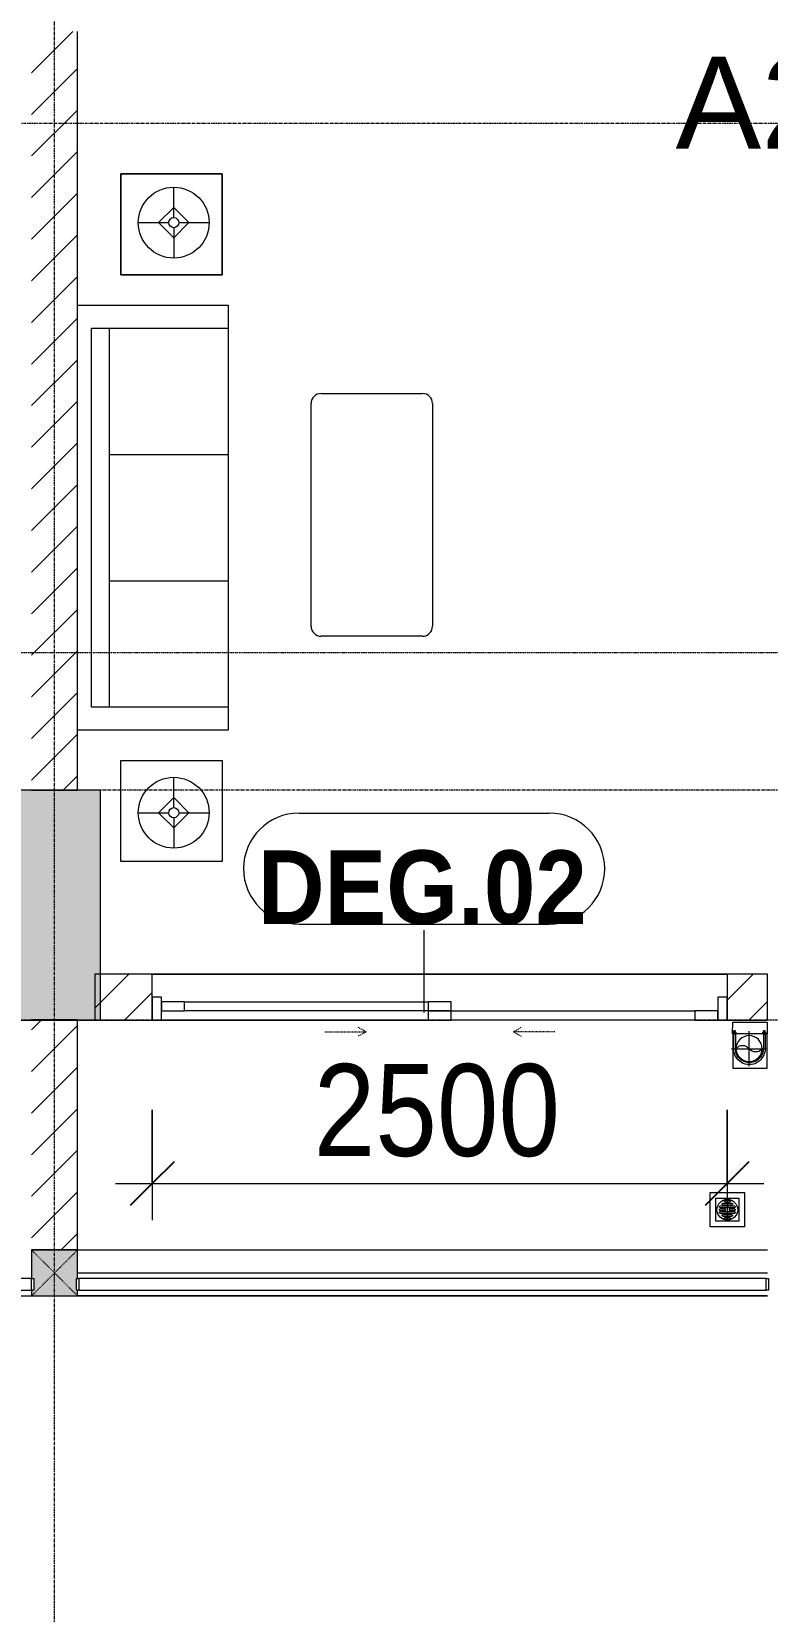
# Model space of a CAD drawing. Header units: millimetres. Extents: x 962 to 241049, y -15958 to 84407.
# Drawn here: x 154832 to 158032, y 21964 to 28837 of the extents above; entities that cross this region are included whole.
import ezdxf

# ---------------------------------------------------------------- set-up
doc = ezdxf.new("R2010")
doc.units = ezdxf.units.MM
for name, pattern in [('Dash', [6, 3, -3]), ('Dash Dot 3_16_', [7.9375, 4.7625, -1.5875, 0, -1.5875]), ('Grid Line', [22.225, 12.7, -3.175, 3.175, -3.175]), ('IMPORT-CENTER _3_', [10.16, 6.35, -1.27, 1.27, -1.27])]:
    doc.linetypes.add(name, pattern=pattern)
for name, color, linetype, lineweight in [('0-1', 7, 'Continuous', 5), ('A-ANNO-DIMS', 211, 'Continuous', 9), ('A-ANNO-DIMS-160', 211, 'Continuous', 9), ('A-AREA-IDEN', 2, 'Continuous', 9), ('A-DOOR', 31, 'Continuous', 9), ('A-DOOR-FRAM', 31, 'Continuous', 9), ('A-DOOR-HDLN', 31, 'Dash', 9), ('A-DOOR-IDEN', 31, 'Continuous', 9), ('A-FLOR-1', 250, 'Continuous', 9), ('A-FLOR-2', 9, 'Continuous', 9), ('A-FLOR-HRAL', 11, 'Continuous', 9), ('A-WALL', 113, 'Continuous', 9), ('A-WALL-3', 113, 'Continuous', 18), ('A-WALL-PATT-2', 111, 'Continuous', 9), ('G-ANNO-SYMB-1', 111, 'Dash Dot 3_16_', 18), ('G-IMPT', 8, 'Continuous', 9), ('G-IMPT-2', 8, 'IMPORT-CENTER _3_', 9), ('I-FURN', 30, 'Continuous', 9), ('I-FURN-1', 254, 'Continuous', 9), ('M-EQPM', 50, 'Continuous', 9), ('S-COLS', 52, 'Continuous', 9), ('S-COLS-1', 52, 'Continuous', 5), ('S-COLS-2', 7, 'Continuous', 18), ('S-COLS-6', 52, 'Continuous', 18), ('S-COLS-7', 52, 'Dash', 9), ('S-COLS-HDLN', 52, 'Dash', 9), ('S-GRID-1', 1, 'Grid Line', 9)]:
    doc.layers.add(name, color=color, linetype=linetype, lineweight=lineweight)
doc.styles.add('Arial_11', font='arial_0.ttf', dxfattribs={"height": 400})
doc.styles.add('Arial_B_5', font='arialbd_0.ttf', dxfattribs={"width": 0.9, "height": 320})
doc.styles.add('UTM Avo', font='UTM Avo.ttf', dxfattribs={"width": 0.9, "height": 400})
doc.dimstyles.new('1_Dim_chi_tiet_2_5', dxfattribs={"dimscale": 304.8, "dimtxt": 399.720379, "dimasz": 0.629921, "dimexe": 0.524934, "dimexo": 0.0625, "dimgap": 0.052493, "dimtad": 1, "dimdec": 0, "dimrnd": 5, "dimzin": 0, "dimdsep": 46, "dimtxsty": 'UTM Avo', "dimblk1": 'OBLIQUE', "dimblk2": 'OBLIQUE', "dimsah": 1, "dimcen": 0.09, "dimdle": 0.524934, "dimazin": 0, "dimtfac": 1, "dimtdec": 4, "dimtix": 1, "dimtmove": 0, "dimatfit": 3, "dimfxl": 1.049869, "dimfxlon": 1, "dimtvp": 1, "dimtolj": 1, "dimtzin": 0, "dimarcsym": 2})
pattern_1 = [(45, (63179.03, 0), (-90.50967, 90.50967), [])]

# ---------------------------------------------------------------- blocks, each defined once
blk = doc.blocks.new('NCV_TKTC_KET CAU_rvt-1-TKCS_MB TẦNG 1')
at = {"layer": 'S-COLS-1'}
blk.add_hatch(color=256, dxfattribs=at).paths.add_polyline_path([(91952.6, 24536.9), (91952.6, 25536.9), (91552.6, 25536.9), (91552.6, 24536.9)])
at = {"layer": 'A-FLOR-1'}
for p, q in [((86477.6, 23336.9), (91652.6, 23336.9)), ((91852.6, 23336.9), (94852.6, 23336.9))]:
    blk.add_line(p, q, dxfattribs=at)
at = {"layer": 'S-COLS-2'}
for p, q in [((91952.6, 25536.9), (91552.6, 25536.9)), ((91952.6, 24536.9), (91952.6, 25536.9)), ((91552.6, 24536.9), (91952.6, 24536.9))]:
    blk.add_line(p, q, dxfattribs=at)
blk = doc.blocks.new('LOBBY_SOFA_1 - LOBBY_SOFA_1-852725-TKCS_MB TẦNG 1')
at = {"layer": 'I-FURN'}
for p, q in [((-2128.3, 1548.5), (-1160.3, 1548.5)), ((-2172.3, 1064.5), (-2172.3, 1504.5)), ((-1116.3, 1504.5), (-1116.3, 1064.5)), ((-1160.3, 1020.5), (-2128.3, 1020.5)), ((-2688.2, 633.5), (-3128.2, 633.5)), ((-3128.2, 633.5), (-3128.2, 193.5)), ((-2688.2, 193.5), (-2688.2, 633.5)), ((-2556, 660), (-708, 660)), ((-2556, 4.9), (-2556, 660)), ((-2457, 66), (-2457, 660)), ((-1907, 143), (-1907, 660)), ((-1357, 143), (-1357, 660)), ((-807, 660), (-807, 66)), ((-708, 660), (-708, 4.9)), ((-575.9, 633.5), (-135.9, 633.5)), ((-575.9, 193.5), (-575.9, 633.5)), ((-135.9, 633.5), (-135.9, 193.5)), ((-2915.4, 445), (-2915.4, 577)), ((-348.6, 445), (-348.6, 577)), ((-2981.4, 423), (-2915.4, 489)), ((-2915.4, 489), (-2849.4, 423)), ((-348.6, 489), (-414.6, 423)), ((-282.6, 423), (-348.6, 489)), ((-2937.4, 423), (-3069.4, 423)), ((-2915.4, 357), (-2981.4, 423)), ((-2849.4, 423), (-2915.4, 357)), ((-2893.4, 423), (-2761.4, 423)), ((-370.6, 423), (-502.6, 423)), ((-414.6, 423), (-348.6, 357)), ((-348.6, 357), (-282.6, 423)), ((-326.6, 423), (-194.6, 423)), ((-2915.4, 269), (-2915.4, 401)), ((-348.6, 269), (-348.6, 401)), ((-3128.2, 193.5), (-2688.2, 193.5)), ((-807, 143), (-2457, 143)), ((-135.9, 193.5), (-575.9, 193.5)), ((-807, 66), (-2457, 66))]:
    blk.add_line(p, q, dxfattribs=at)
for centre, radius in [((-2915.4, 423), 154), ((-348.6, 423), 154), ((-2915.4, 423), 22), ((-348.6, 423), 22)]:
    blk.add_circle(centre, radius, dxfattribs=at)
for centre, start, end in [((-2128.3, 1504.5), 90, 180), ((-1160.3, 1504.5), 0, 90), ((-2128.3, 1064.5), 180, 270), ((-1160.3, 1064.5), 270, 0)]:
    blk.add_arc(centre, 44, start, end, dxfattribs=at)
at = {"layer": 'I-FURN-1'}
for p, q in [((-2128.3, 1548.5), (-1160.3, 1548.5)), ((-2172.3, 1064.5), (-2172.3, 1504.5)), ((-1116.3, 1504.5), (-1116.3, 1064.5)), ((-1160.3, 1020.5), (-2128.3, 1020.5)), ((-3128.2, 633.5), (-2688.2, 633.5)), ((-3128.2, 193.5), (-3128.2, 633.5)), ((-2688.2, 633.5), (-2688.2, 193.5)), ((-2556, 660), (-708, 660)), ((-2556, 4.9), (-2556, 660)), ((-708, 660), (-708, 4.9)), ((-575.9, 633.5), (-135.9, 633.5)), ((-575.9, 193.5), (-575.9, 633.5)), ((-135.9, 633.5), (-135.9, 193.5)), ((-2688.2, 193.5), (-3128.2, 193.5)), ((-135.9, 193.5), (-575.9, 193.5))]:
    blk.add_line(p, q, dxfattribs=at)
for centre, start, end in [((-2128.3, 1504.5), 90, 180), ((-1160.3, 1504.5), 0, 90), ((-2128.3, 1064.5), 180, 270), ((-1160.3, 1064.5), 270, 0)]:
    blk.add_arc(centre, 44, start, end, dxfattribs=at)
blk = doc.blocks.new('NCV_TKTC_TANG 1_rvt-1-TKCS_MB TẦNG 1')
at = {"layer": 'A-FLOR-2'}
for p, q in [((92177.6, 24736.9), (94677.6, 24736.9)), ((94677.6, 24736.9), (92177.6, 24736.9)), ((92217.6, 24536.9), (93377.6, 24536.9)), ((91852.6, 23536.9), (94852.6, 23536.9))]:
    blk.add_line(p, q, dxfattribs=at)
at = {"layer": 'I-FURN-1', "rotation": 269.9999999999993}
blk.add_blockref('LOBBY_SOFA_1 - LOBBY_SOFA_1-852725-TKCS_MB TẦNG 1', (91847.7, 25090.4), dxfattribs=at)
blk = doc.blocks.new('DEG_02-DEG_03 - DEG_02-2500x2400mm-CỬA ĐI 02 CÁNH TRƯỢT-625766-TKCS_MB TẦNG 1')
at = {"layer": 'A-DOOR'}
for p, q in [((-1110, 100), (-1210, 100)), ((-1210, 100), (-1210, 60)), ((-1110, 60), (-1110, 100)), ((-1110, 100), (-50, 100)), ((50, 100), (-50, 100)), ((-50, 100), (-50, 60)), ((50, 60), (50, 100)), ((-1210, 60), (-1110, 60)), ((-50, 60), (-1110, 60)), ((50, 60), (-50, 60)), ((-50, 60), (-50, 20)), ((-50, 60), (50, 60)), ((-50, 20), (50, 20)), ((50, 20), (50, 60)), ((50, 60), (1110, 60)), ((1110, 20), (50, 20)), ((1210, 60), (1110, 60)), ((1110, 60), (1110, 20)), ((1110, 20), (1210, 20)), ((1210, 20), (1210, 60))]:
    blk.add_line(p, q, dxfattribs=at)
at = {"layer": 'A-DOOR-FRAM'}
for p, q in [((-1210, 100), (-1250, 100)), ((-1250, 100), (-1250, 0)), ((-1210, 0), (-1210, 100)), ((1250, 100), (1210, 100)), ((1210, 100), (1210, 0)), ((1250, 0), (1250, 100)), ((-1250, 0), (-1210, 0)), ((1210, 0), (1250, 0))]:
    blk.add_line(p, q, dxfattribs=at)
at = {"layer": 'A-DOOR-HDLN'}
for p, q in [((-500.4, 151.1), (-320.4, 151.1)), ((-320.4, 151.1), (-355, 171.1)), ((-320.4, 151.1), (-355, 131.1)), ((320.4, 151.1), (355, 171.1)), ((320.4, 151.1), (355, 131.1)), ((500.4, 151.1), (320.4, 151.1))]:
    blk.add_line(p, q, dxfattribs=at)
blk = doc.blocks.new('Railing - 50 x 10mm-1251311-TKCS_MB TẦNG 1')
at = {"layer": 'A-FLOR-HRAL'}
for p, q in [((25, 5), (-25, 5)), ((-25, 5), (-25, -5)), ((25, -5), (25, 5)), ((-25, -5), (25, -5))]:
    blk.add_line(p, q, dxfattribs=at)
blk = doc.blocks.new('Railing - Railing-1602786-TKCS_MB TẦNG 1')
at = {"layer": 'A-FLOR-HRAL'}
for p, q in [((94847.5, 23412.4), (91857.5, 23412.4)), ((91857.5, 23362.4), (94847.5, 23362.4))]:
    blk.add_line(p, q, dxfattribs=at)
at = {"extrusion": (0, 0, -1), "zscale": -1, "rotation": 90}
for p in [(-91852.5, 23387.4), (-94852.5, 23387.4)]:
    blk.add_blockref('Railing - 50 x 10mm-1251311-TKCS_MB TẦNG 1', p, dxfattribs=at)
blk = doc.blocks.new('Railing - Railing-1602803-TKCS_MB TẦNG 1')
at = {"layer": 'A-FLOR-HRAL'}
for p, q in [((91652.6, 23412.4), (86482.6, 23412.4)), ((86482.6, 23362.4), (91652.6, 23362.4))]:
    blk.add_line(p, q, dxfattribs=at)
at = {"extrusion": (0, 0, -1), "zscale": -1, "rotation": 90}
for p in [(-86477.6, 23387.4), (-91657.6, 23387.4)]:
    blk.add_blockref('Railing - 50 x 10mm-1251311-TKCS_MB TẦNG 1', p, dxfattribs=at)
blk = doc.blocks.new('TKTC_XREF_251221_MB TANG 1 - TKTC_XREF_260130_MB TANG 1_dwg_THU NUOC - THU NUOC-444531-TKCS_MB TẦNG 1-4202124-TKCS_MB TẦNG 1')
at = {"layer": 'M-EQPM'}
for p, q in [((-23.3, 10.8), (40.9, 10.8)), ((40.9, 4.8), (-23.3, 4.8)), ((-11, 23.3), (28.5, 23.3)), ((28.5, 17.3), (-11, 17.3)), ((-1.1, 35.6), (18.5, 35.6)), ((18.5, 29.6), (-1.1, 29.6)), ((-23.3, -13.6), (40.9, -13.6)), ((40.9, -19.6), (-23.3, -19.6)), ((-11, -26.1), (28.5, -26.1)), ((28.5, -32.1), (-11, -32.1)), ((-1.1, -38.5), (18.5, -38.5)), ((18.5, -44.5), (-1.1, -44.5))]:
    blk.add_line(p, q, dxfattribs=at)
at = {"layer": 'M-EQPM', "flags": 128}
for points in [[(83.7, -79.4), (83.7, 70.6), (-66.3, 70.6), (-66.3, -79.4)], [(58.7, -54.4), (58.7, 45.6), (-41.3, 45.6), (-41.3, -54.4)]]:
    blk.add_lwpolyline(points, close=True, dxfattribs=at)
for points in [[(-23.3, -1.2), (0.7, -1.2), (0.7, -7.2), (-23.3, -7.2)], [(40.9, -7.2), (16.7, -7.2), (16.7, -1.2), (40.9, -1.2)]]:
    blk.add_lwpolyline(points, dxfattribs=at)
at = {"layer": 'M-EQPM'}
for centre, radius, start, end in [((8.7, -4.4), 45, 360, 180), ((8.7, -4.4), 45, 360, 180), ((-23.3, 7.8), 3, 90, 270), ((-11, 20.3), 3, 90, 270), ((-1.1, 32.6), 3, 90, 270), ((18.5, 32.6), 3, 270, 90), ((28.5, 20.3), 3, 270, 90), ((40.9, 7.8), 3, 270, 90), ((8.7, -4.4), 45, 180, 360), ((8.7, -4.4), 45, 180, 360), ((-23.3, -4.2), 3, 90, 270), ((-23.3, -16.6), 3, 90, 270), ((-11, -29.1), 3, 90, 270), ((-1.1, -41.5), 3, 90, 270), ((18.5, -41.5), 3, 270, 90), ((28.5, -29.1), 3, 270, 90), ((40.9, -4.2), 3, 270, 90), ((40.9, -16.6), 3, 270, 90)]:
    blk.add_arc(centre, radius, start, end, dxfattribs=at)
blk = doc.blocks.new('TKTC_XREF_251221_MB TANG 1 - TKTC_XREF_260130_MB TANG 1_dwg_CUM U_DN100-4202115-TKCS_MB TẦNG 1')
at = {"layer": 'G-IMPT'}
blk.add_hatch(color=256, dxfattribs=at).paths.add_polyline_path([(0, -61), (0, -57), (14.8, -55.1), (28.5, -49.4), (40.3, -40.3), (49.4, -28.5), (55.1, -14.8), (57, 0), (55.1, 14.8), (49.4, 28.5), (40.3, 40.3), (28.5, 49.4), (14.8, 55.1), (0, 57), (0, 61), (15.8, 58.9), (30.5, 52.8), (43.1, 43.1), (52.8, 30.5), (58.9, 15.8), (61, 0), (58.9, -15.8), (52.8, -30.5), (43.1, -43.1), (30.5, -52.8), (15.8, -58.9)])
for p, q in [((-72.7, 69.3), (-72.7, 60.7)), ((-65, 69), (0, 69)), ((-79.1, 66.6), (-79.1, 63.4)), ((-76.6, 66.6), (-76.6, 63.4)), ((-74.6, 66.6), (-74.6, 63.4)), ((-66.9, 67.9), (-71.7, 67.9)), ((-66.9, 62.1), (-71.7, 62.1)), ((-79.1, -63.4), (-79.1, -66.6)), ((-76.6, -63.4), (-76.6, -66.6)), ((-74.6, -63.4), (-74.6, -66.6)), ((-72.7, -60.7), (-72.7, -69.3)), ((-66.9, -62.1), (-71.7, -62.1)), ((-66.9, -67.9), (-71.7, -67.9)), ((-65, -69), (0, -69))]:
    blk.add_line(p, q, dxfattribs=at)
at = {"layer": 'G-IMPT', "flags": 128}
for points in [[(-71.7, 59.2), (-66.9, 59.2), (-66.9, 70.8), (-71.7, 70.8)], [(-66.9, 70.8), (-66.9, 72.7), (-65, 72.7), (-65, 57.3), (-66.9, 57.3), (-66.9, 59.2)], [(-72.7, 67.6), (-78.1, 67.6), (-78.1, 62.4), (-72.7, 62.4)], [(-65, 61), (0, 61), (0, 57)], [(-72.7, -62.4), (-78.1, -62.4), (-78.1, -67.6), (-72.7, -67.6)], [(-71.7, -70.8), (-66.9, -70.8), (-66.9, -59.2), (-71.7, -59.2)], [(-66.9, -59.2), (-66.9, -57.3), (-65, -57.3), (-65, -72.7), (-66.9, -72.7), (-66.9, -70.8)], [(-65, -61), (0, -61), (0, -57)]]:
    blk.add_lwpolyline(points, dxfattribs=at)
at = {"layer": 'G-IMPT'}
for centre, radius, start, end in [((-71.1, 69.3), 1.56, 112.61986, 247.38014), ((0, 0), 69, 270, 90), ((-78.1, 66.6), 0.96, 90, 180), ((-78.1, 63.4), 0.96, 180, 270), ((-67.9, 65), 4.8, 143.1301, 216.8699), ((-71.1, 60.7), 1.56, 112.61986, 247.38014), ((0, 0), 61, 270, 90), ((0, 0), 57, 270, 90), ((-78.1, -63.4), 0.96, 90, 180), ((-78.1, -66.6), 0.96, 180, 270), ((-71.1, -60.7), 1.56, 112.61986, 247.38014), ((-67.9, -65), 4.8, 143.1301, 216.8699), ((-71.1, -69.3), 1.56, 112.61986, 247.38014)]:
    blk.add_arc(centre, radius, start, end, dxfattribs=at)
blk = doc.blocks.new('TKTC_XREF_251221_MB TANG 1 - TKTC_XREF_260130_MB TANG 1_dwg_$cc-4202121-TKCS_MB TẦNG 1')
at = {"layer": 'G-IMPT'}
blk.add_circle((0, 0), 0.5, dxfattribs=at)
for centre, radius, start, end in [((0, 0), 0.5, 90, 270), ((0.188, 0.25), 0.313, 126.8699, 233.1301), ((-0.188, -0.25), 0.313, 306.8699, 53.1301)]:
    blk.add_arc(centre, radius, start, end, dxfattribs=at)
at = {"layer": 'G-IMPT-2'}
for p, q in [((0, -0.673), (0, 0.673)), ((-0.673, 0), (0.673, 0))]:
    blk.add_line(p, q, dxfattribs=at)
blk = doc.blocks.new('TKTC_XREF_251221_MB TANG 1 - TKTC_XREF_260130_MB TANG 1_dwg-4202109-TKCS_MB TẦNG 1')
at = {"layer": 'G-IMPT', "flags": 128}
blk.add_lwpolyline([(-108299.5, -376819.3), (-108299.8, -376869.3), (-108450.3, -376869.3), (-108449.9, -376819.5), (-108299.5, -376819.5)], dxfattribs=at)
blk.add_lwpolyline([(-108450, -376869.4), (-108450, -377019.1), (-108299.6, -377019.1), (-108299.6, -376869.4)], close=True, dxfattribs=at)
at = {"extrusion": (0, 0, -1)}
for name, p, xscale, yscale, zscale, rotation in [('TKTC_XREF_251221_MB TANG 1 - TKTC_XREF_260130_MB TANG 1_dwg_$cc-4202121-TKCS_MB TẦNG 1', (108378.5, -376934.3), 113.7150000000073, 113.7150000000073, -113.7150000000073, 89.99900866374671), ('TKTC_XREF_251221_MB TANG 1 - TKTC_XREF_260130_MB TANG 1_dwg_CUM U_DN100-4202115-TKCS_MB TẦNG 1', (108377.6, -376934.3), 0.9975000000000007, 0.9975000000000007, -0.9975000000000008, 270.0009913382951)]:
    blk.add_blockref(name, p, dxfattribs=dict(at, xscale=xscale, yscale=yscale, zscale=zscale, rotation=rotation))
at = {"extrusion": (0, 0, -1), "zscale": -1}
blk.add_blockref('TKTC_XREF_251221_MB TANG 1 - TKTC_XREF_260130_MB TANG 1_dwg_THU NUOC - THU NUOC-444531-TKCS_MB TẦNG 1-4202124-TKCS_MB TẦNG 1', (108464.6, -377630.4), dxfattribs=at)
blk = doc.blocks.new('TKTC_XREF_251221_MB TANG 1 - TKTC_XREF_251221_MB TANG 1-2038492-TKCS_MB TẦNG 1')
blk.add_blockref('TKTC_XREF_251221_MB TANG 1 - TKTC_XREF_260130_MB TANG 1_dwg-4202109-TKCS_MB TẦNG 1', (169499.1, 384109.7))
blk = doc.blocks.new('G1_SOF - BO TRU - 200x200-3050151-TKCS_MB TẦNG 1')
at = {"layer": 'S-COLS-HDLN'}
for p, q in [((-100, 100), (100, -100)), ((100, 100), (-100, -100))]:
    blk.add_line(p, q, dxfattribs=at)
blk = doc.blocks.new('DIMBLOCK58-TKCS_MB TẦNG 1')
at = {"layer": 'A-ANNO-DIMS-160'}
for p, q in [((155356.6, 24146), (155356.6, 23666)), ((155356.6, 23826), (155356.6, 24146)), ((157856.6, 24146), (157856.6, 23666)), ((157856.6, 23826), (157856.6, 24146)), ((155196.6, 23826), (158016.6, 23826))]:
    blk.add_line(p, q, dxfattribs=at)
at = {"layer": 'A-ANNO-DIMS-160', "lineweight": 25}
for p, q in [((155356.6, 23826), (155452.6, 23922)), ((157856.6, 23826), (157952.6, 23922)), ((155356.6, 23826), (155260.6, 23730)), ((157856.6, 23826), (157760.6, 23730))]:
    blk.add_line(p, q, dxfattribs=at)
at = {"layer": 'A-ANNO-DIMS-160', "color": 0, "insert": (156058.8, 24345.6), "char_height": 400, "width": 1314.636, "attachment_point": 1, "line_spacing_factor": 1.110334, "style": 'UTM Avo'}
blk.add_mtext('2500', dxfattribs=at)
blk = doc.blocks.new('_Oblique')
at = {"color": 0, "linetype": 'ByBlock', "lineweight": -2}
blk.add_line((-0.5, -0.5), (0.5, 0.5), dxfattribs=at)
blk = doc.blocks.new('STN_Door Tag - STN_Door Tag-1788670-TKCS_MB TẦNG 1')
at = {"layer": 'A-DOOR-IDEN'}
for p, q in [((-3.37, 1.495), (3.431, 1.495)), ((-3.37, -1.524), (3.431, -1.524))]:
    blk.add_line(p, q, dxfattribs=at)
for centre, start, end in [((-3.37, -0.015), 90, 270), ((3.431, -0.015), 270, 90)]:
    blk.add_arc(centre, 1.509, start, end, dxfattribs=at)

msp = doc.modelspace()

# ---------------------------------------------------------------- hatches: boundary and pattern name
at = {"layer": 'A-WALL-PATT-2'}
h = msp.add_hatch(dxfattribs=at)
h.set_pattern_fill('FP_1', color=256, style=0, pattern_type=2)
h.set_pattern_definition(pattern_1)
h.paths.add_polyline_path([(155031.6, 25536.9), (155031.6, 28836.9), (154831.6, 28836.9), (154831.6, 25536.9)])
h.paths.add_polyline_path([(154831.6, 29036.9), (155031.6, 29036.9), (155031.6, 32237), (154831.6, 32237), (154831.6, 29966)])
h = msp.add_hatch(dxfattribs=at)
h.set_pattern_fill('FP_1', color=256, style=0, pattern_type=2)
h.set_pattern_definition(pattern_1)
h.paths.add_polyline_path([(157983.1, 24536.9), (158031.6, 24536.9), (158031.6, 24736.9), (157856.6, 24736.9), (157856.6, 24536.9)])
h.paths.add_polyline_path([(155356.6, 24536.9), (155356.6, 24736.9), (155106.6, 24736.9), (155106.6, 24536.9)])
h = msp.add_hatch(dxfattribs=at)
h.set_pattern_fill('FP_1', color=256, style=0, pattern_type=2)
h.set_pattern_definition(pattern_1)
h.paths.add_polyline_path([(155031.6, 23536.9), (155031.6, 24537.4), (154831.6, 24537.4), (154831.6, 23536.9)])
at = {"layer": 'S-COLS-1'}
msp.add_hatch(color=256, dxfattribs=at).paths.add_polyline_path([(154841.6, 23336.9), (155031.6, 23336.9), (155031.6, 23362.4), (155026.5, 23362.4), (155026.5, 23412.4), (155031.6, 23412.4), (155031.6, 23536.9), (154831.6, 23536.9), (154831.6, 23412.4), (154841.6, 23412.4), (154841.6, 23362.4), (154831.6, 23362.4), (154831.6, 23336.9)])

# ---------------------------------------------------------------- linework, layer by layer
at = {"layer": 'A-DOOR-IDEN'}
msp.add_line((156538.5, 24569.4), (156538.8, 24927.9), dxfattribs=at)
at = {"layer": 'A-WALL'}
for p, q in [((155356.6, 24736.9), (157856.6, 24736.9)), ((158031.6, 24536.9), (158031.6, 24736.9)), ((156556.6, 24536.9), (155396.6, 24536.9)), ((154831.6, 23536.9), (155031.6, 23536.9)), ((155031.6, 23437.4), (158031.6, 23437.4)), ((158031.6, 23337.4), (155031.6, 23337.4))]:
    msp.add_line(p, q, dxfattribs=at)
at = {"layer": 'A-WALL-3'}
for p, q in [((155031.6, 25536.9), (155031.6, 28836.9)), ((154831.6, 25536.9), (155031.6, 25536.9)), ((155356.6, 24736.9), (155106.6, 24736.9)), ((155106.6, 24736.9), (155106.6, 24536.9)), ((155356.6, 24536.9), (155356.6, 24736.9)), ((158031.6, 24736.9), (157856.6, 24736.9)), ((157856.6, 24736.9), (157856.6, 24536.9)), ((155031.6, 24537.4), (154831.6, 24537.4)), ((155031.6, 23536.9), (155031.6, 24537.4)), ((155106.6, 24536.9), (155356.6, 24536.9)), ((157856.6, 24536.9), (158031.6, 24536.9))]:
    msp.add_line(p, q, dxfattribs=at)
at = {"layer": 'G-ANNO-SYMB-1'}
msp.add_line((90628.5, 26135.3), (198105.9, 26135.3), dxfattribs=at)
at = {"layer": 'S-COLS'}
msp.add_line((155031.6, 23536.9), (154831.6, 23536.9), dxfattribs=at)
at = {"layer": 'S-COLS-6'}
for p, q in [((154831.6, 23536.9), (154831.6, 23412.4)), ((155031.6, 23412.4), (155031.6, 23536.9)), ((154831.6, 23362.4), (154831.6, 23336.9)), ((154831.6, 23336.9), (155031.6, 23336.9)), ((155031.6, 23336.9), (155031.6, 23362.4))]:
    msp.add_line(p, q, dxfattribs=at)
at = {"layer": 'S-GRID-1'}
for p, q in [((154931.6, 15532), (154931.6, 78459.2)), ((192368.8, 28436.9), (96265.8, 28436.9)), ((190336.8, 25536.9), (98297.8, 25536.9)), ((192368.8, 24536.9), (96265.8, 24536.9))]:
    msp.add_line(p, q, dxfattribs=at)

# ---------------------------------------------------------------- block references
at = {"layer": '0-1'}
for name in ['NCV_TKTC_KET CAU_rvt-1-TKCS_MB TẦNG 1', 'NCV_TKTC_TANG 1_rvt-1-TKCS_MB TẦNG 1']:
    msp.add_blockref(name, (63179, 0), dxfattribs=at)
at = {"layer": 'A-DOOR', "rotation": 180}
msp.add_blockref('DEG_02-DEG_03 - DEG_02-2500x2400mm-CỬA ĐI 02 CÁNH TRƯỢT-625766-TKCS_MB TẦNG 1', (156606.6, 24636.9), dxfattribs=at)
at = {"layer": 'A-DOOR-IDEN', "xscale": 159.9999999999999, "yscale": 159.9999999999999, "zscale": 159.9999999999999}
msp.add_blockref('STN_Door Tag - STN_Door Tag-1788670-TKCS_MB TẦNG 1', (156533.9, 25198.2), dxfattribs=at)
at = {"layer": 'A-FLOR-HRAL'}
for name in ['Railing - Railing-1602803-TKCS_MB TẦNG 1', 'Railing - Railing-1602786-TKCS_MB TẦNG 1']:
    msp.add_blockref(name, (63179, 0), dxfattribs=at)
at = {"layer": 'M-EQPM'}
msp.add_blockref('TKTC_XREF_251221_MB TANG 1 - TKTC_XREF_251221_MB TANG 1-2038492-TKCS_MB TẦNG 1', (96831.6, 17236.9), dxfattribs=at)
at = {"layer": 'S-COLS-7'}
msp.add_blockref('G1_SOF - BO TRU - 200x200-3050151-TKCS_MB TẦNG 1', (154931.6, 23436.9), dxfattribs=at)

# ---------------------------------------------------------------- texts
at = {"layer": 'A-AREA-IDEN', "insert": (158750.5, 28321.5), "char_height": 400, "width": 2233.6, "attachment_point": 8, "line_spacing_factor": 0.936439, "style": 'Arial_11'}
msp.add_mtext('\\pt8,16,24,32,40,48,56,64,72,80,88,96,104,112,120,128,136,144,152,160,168,176,184,192,200,208,216,224,232,240,248,256;A2.01.02', dxfattribs=at)
at = {"layer": 'A-DOOR-IDEN', "insert": (156530.7, 25112.8), "char_height": 320, "width": 1467.36, "attachment_point": 5, "line_spacing_factor": 0.936439, "style": 'Arial_B_5'}
msp.add_mtext('\\pt7.2,14.4,21.6,28.8,36,43.2,50.4,57.6,64.8,72,79.2,86.4,93.6,100.8,108,115.2,122.4,129.6,136.8,144,151.2,158.4,165.6,172.8,180,187.2,194.4,201.6,208.8,216,223.2,230.4;DEG.02', dxfattribs=at)

# ---------------------------------------------------------------- dimensions: what is measured, and where the dimension line sits
at = {"layer": 'A-ANNO-DIMS'}
dim = msp.add_linear_dim(base=(157856.6, 23826), p1=(155356.6, 24146), p2=(157856.6, 24146), dimstyle='1_Dim_chi_tiet_2_5', override={"dimpost": '<>', "dimfxl": 2500}, dxfattribs=at)
dim.commit()
dim.dimension.update_dxf_attribs({"geometry": 'DIMBLOCK58-TKCS_MB TẦNG 1', "text_midpoint": (156606.6, 24049)})

doc.saveas('drawing.dxf')
